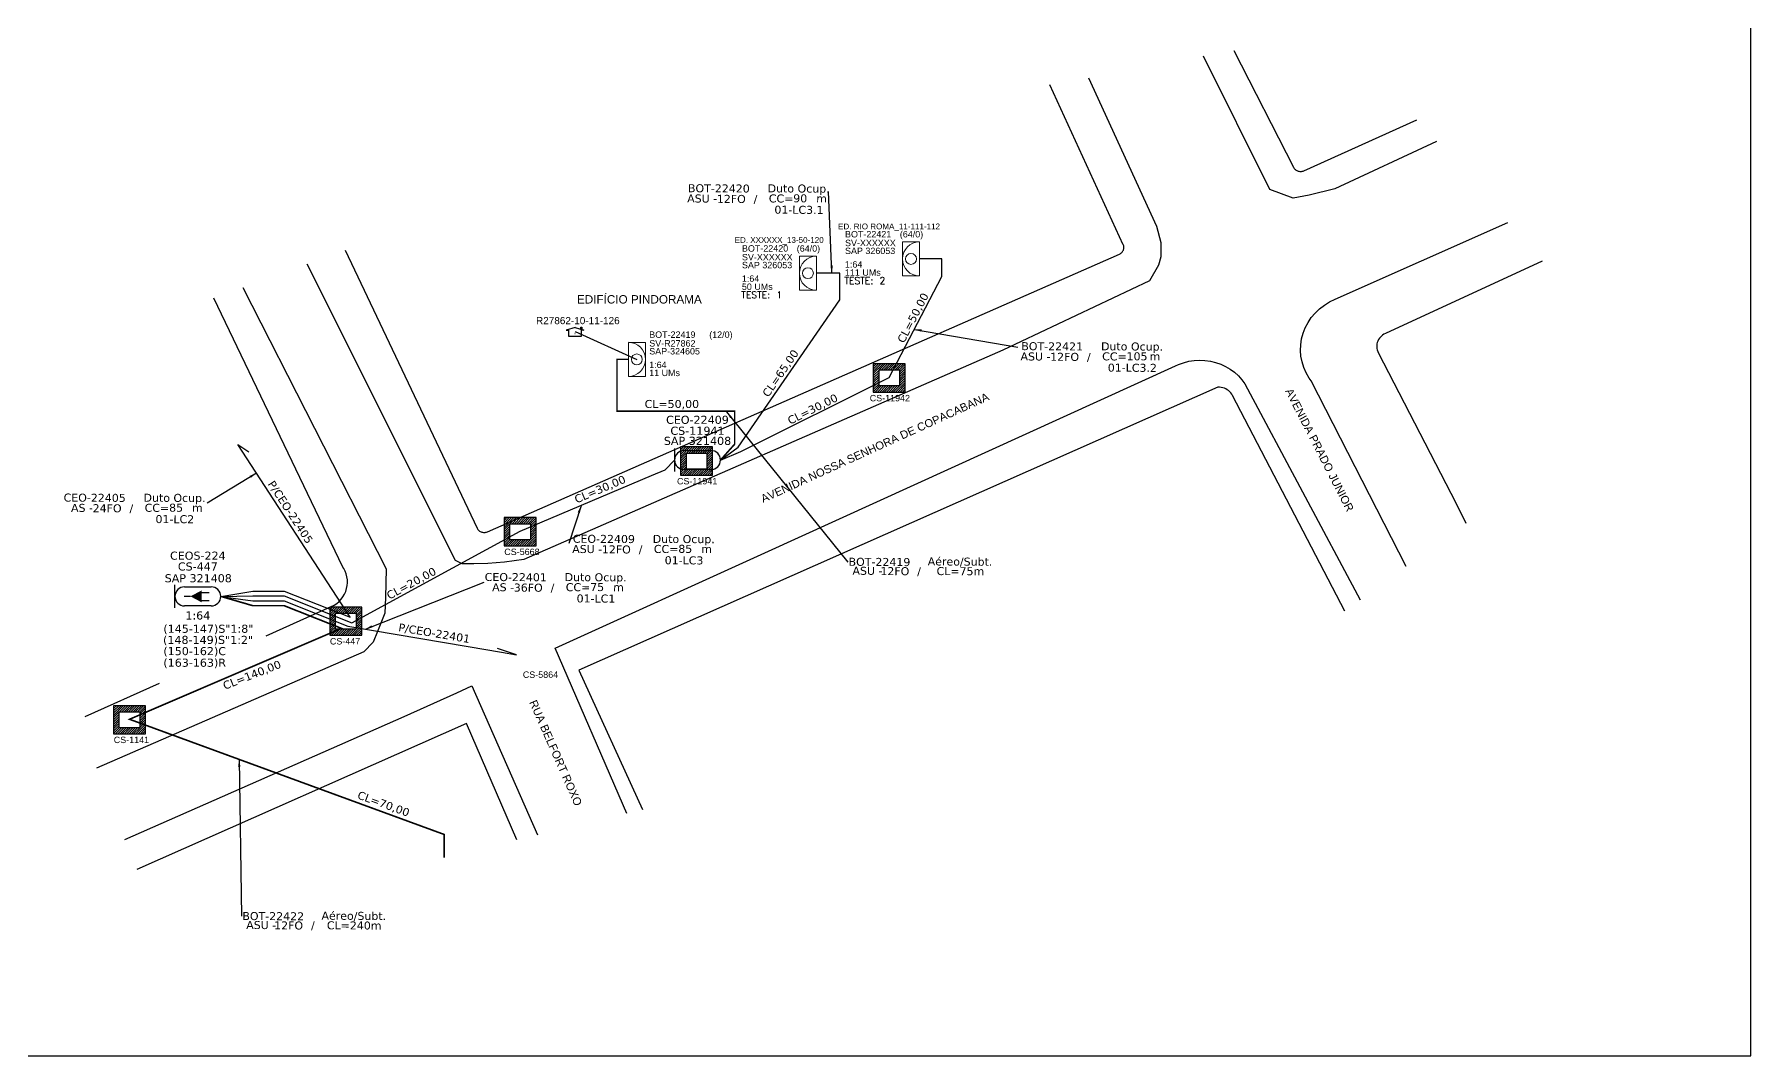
# Model space of a CAD drawing. Header units: millimetres. Extents: x 5390 to 6228, y -535 to 59.
# Drawn here: x 5746.9 to 6228.1, y -535.1 to -248.7 of the extents above; entities that cross this region are included whole.
import ezdxf
from ezdxf.enums import TextEntityAlignment as Align

# ---------------------------------------------------------------- set-up
doc = ezdxf.new("R2010")
doc.units = ezdxf.units.MM
doc.linetypes.add('DIVIDE2', pattern=[0.625, 0.25, -0.125, 0, -0.125, 0, -0.125])
for name, color, linetype in [('10.0-Cartográfico', 252, 'Continuous'), ('10.1-Caixas Subterrâneas', 5, 'Continuous'), ('20.4-CEOS', 1, 'Continuous'), ('20.5-CEO', 1, 'Continuous'), ('CAP a instalar', 1, 'Continuous'), ('celulas gpon', 7, 'Continuous'), ('label_cabos', 7, 'Continuous'), ('Legenda', 1, 'Continuous'), ('NET-RETIRAR', 54, 'DIVIDE2'), ('Segmento de Logradouro Texto', 238, 'Continuous'), ('surveys', 7, 'Continuous'), ('surveys legendas', 7, 'Continuous')]:
    doc.layers.add(name, color=color, linetype=linetype)
doc.layers.add("20.0-LEGENDA DOS CDO'S", color=1, linetype='Continuous', lineweight=0)
doc.layers.add('20.1-CDO_INTERIOR', color=1, linetype='Continuous', lineweight=0)
doc.layers.add('EXTRA', color=50, linetype='Continuous', plot=False)
doc.styles.add('ARIAL', font='arial.ttf')
doc.styles.add('DIGICADE', font='arial.ttf')
doc.styles.add('ROMANS', font='romans.shx')
doc.styles.add('siredit', font='verdana.ttf')
doc.linetypes.add('FENCELINE1', pattern='A,0.25,-0.1,[133,ltypeshp.shx,S=0.1,R=0,X=-0.1,Y=0],-0.1,1', length=1.45)
doc.dimstyles.new('CC', dxfattribs={"dimtxt": 1, "dimasz": 2, "dimexe": 0.18, "dimexo": 0.0625, "dimgap": 0.09, "dimtad": 0, "dimdec": 0, "dimrnd": 1, "dimzin": 0, "dimdsep": 46, "dimtxsty": 'siredit', "dimblk": 'NONE', "dimcen": 0, "dimse1": 1, "dimse2": 1, "dimsd1": 1, "dimsd2": 1, "dimclrt": 7, "dimadec": 0, "dimazin": 0, "dimtfac": 1, "dimtdec": 0, "dimtofl": 0, "dimtmove": 0, "dimatfit": 3, "dimfxl": 0, "dimtolj": 1, "dimtzin": 0, "dimarcsym": 0})

# ---------------------------------------------------------------- blocks, each defined once
blk = doc.blocks.new('*X21')
at = {"color": 0, "linetype": 'Continuous'}
for p, q in [((-1.25, 0.34099), (-0.49099, 1.1)), ((-1.25, 0.517767), (-0.667767, 1.1)), ((-1.25, 0.694544), (-0.844544, 1.1)), ((-1.25, 0.87132), (-1.02132, 1.1)), ((-1.25, 1.048097), (-1.198097, 1.1)), ((-1.25, 0.164214), (-0.8035, 0.610714)), ((-1.25, -0.012563), (-0.8035, 0.433937)), ((-1.25, -0.18934), (-0.8035, 0.25716)), ((-1.25, -0.366117), (-0.8035, 0.080383)), ((-0.789214, 0.625), (-0.314214, 1.1)), ((-0.612437, 0.625), (-0.137437, 1.1)), ((-0.43566, 0.625), (0.03934, 1.1)), ((-0.258883, 0.625), (0.216117, 1.1)), ((-0.082107, 0.625), (0.392893, 1.1)), ((0.09467, 0.625), (0.56967, 1.1)), ((0.271447, 0.625), (0.746447, 1.1)), ((0.448223, 0.625), (0.923223, 1.1)), ((0.625, 0.625), (1.1, 1.1)), ((0.801777, 0.625), (1.25, 1.073223)), ((0.8035, 0.449947), (1.25, 0.896447)), ((0.8035, 0.27317), (1.25, 0.71967)), ((0.8035, 0.096393), (1.25, 0.542893)), ((0.8035, -0.080383), (1.25, 0.366117)), ((0.8035, -0.25716), (1.25, 0.18934)), ((0.8035, -0.433937), (1.25, 0.012563)), ((-1.25, -0.542893), (-0.8035, -0.096393)), ((-1.25, -0.71967), (-0.8035, -0.27317)), ((-1.25, -0.896447), (-0.8035, -0.449947)), ((-1.25, -1.073223), (-0.801777, -0.625)), ((-1.1, -1.1), (-0.625, -0.625)), ((-0.923223, -1.1), (-0.448223, -0.625)), ((-0.746447, -1.1), (-0.271447, -0.625)), ((-0.56967, -1.1), (-0.09467, -0.625)), ((-0.392893, -1.1), (0.082107, -0.625)), ((-0.216117, -1.1), (0.258883, -0.625)), ((-0.03934, -1.1), (0.43566, -0.625)), ((0.137437, -1.1), (0.612437, -0.625)), ((0.314214, -1.1), (0.789214, -0.625)), ((0.49099, -1.1), (1.25, -0.34099)), ((0.667767, -1.1), (1.25, -0.517767)), ((0.8035, -0.610714), (1.25, -0.164214)), ((0.844544, -1.1), (1.25, -0.694544)), ((1.02132, -1.1), (1.25, -0.87132)), ((1.198097, -1.1), (1.25, -1.048097))]:
    blk.add_line(p, q, dxfattribs=at)
blk = doc.blocks.new('MANHOLE_MQ')
at = {"color": 0, "linetype": 'Continuous'}
for p, q in [((0.00000623, 0.00000569), (-0.00000627, 0.00000569)), ((-0.00000627, 0.00000569), (-0.00000627, -0.00000531)), ((-0.00000404, 0.00000331), (0.00000399, 0.00000331)), ((-0.00000404, -0.00000294), (-0.00000404, 0.00000331)), ((0.00000399, 0.00000331), (0.00000399, -0.00000294)), ((0.00000623, -0.00000531), (0.00000623, 0.00000569)), ((-0.00000627, -0.00000531), (0.00000623, -0.00000531)), ((0.00000399, -0.00000294), (-0.00000404, -0.00000294)), ((0.00000399, -0.00000294), (0.00000399, -0.00000294))]:
    blk.add_line(p, q, dxfattribs=at)
at = {"color": 0, "linetype": 'Continuous', "xscale": 5e-06, "yscale": 5e-06, "zscale": 1e-05}
blk.add_blockref('*X21', (-0.00000002, 0.00000019), dxfattribs=at)
blk = doc.blocks.new('Teste  FTTH')
at = {"color": 0, "lineweight": 0, "style": 'ROMANS'}
for tag, p in [('TESTE', (-2.3, -0.29)), ('QTDE', (0.21, -0.29))]:
    blk.add_attdef(tag, p, '', height=0.48, dxfattribs=at)
for tag, p, flags in [('FID', (-2.23, -1.25), 1), ('FATOR', (-2.23, -2.03), 3), ('ID_ATIVIDADE', (-2.23, -2.72), 3)]:
    blk.add_attdef(tag, p, '', height=0.48, dxfattribs=dict(at, flags=flags))
blk = doc.blocks.new('Inst CB DT OCUP CFOA-SM-AS-80-TS-36')
at = {"layer": 'label_cabos', "color": 0, "style": 'siredit'}
for tag, flags, p in [('ID_ATIVIDADE', 3, (1.31, 2.67)), ('FATOR', 1, (11.56, 2.55))]:
    blk.add_attdef(tag, text='', height=1, rotation=359.69, dxfattribs=dict(at, flags=flags)).set_placement(p, align=Align.MIDDLE_CENTER)
for tag, p in [('TIPO_CABO', (1.76, 0)), ('DESTINO_CABO', (3.13, 1.26)), ('CABO', (4.69, -0.05)), ('/', (7.71, -0.05)), ('LANCE', (10.91, 0)), ('TIPO_CABO', (13.11, 1.24)), ('UND', (15.96, 0)), ('FID', (13.15, -1.41))]:
    blk.add_attdef(tag, text='', height=1, rotation=359.69, dxfattribs=at).set_placement(p, align=Align.MIDDLE_CENTER)
blk.add_attdef('QTDE', (12.43, -0.47), '', height=1, rotation=359.69, dxfattribs=at)
blk = doc.blocks.new('_None')
blk = doc.blocks.new('Inst CB DT OCUP CFOA-SM-AS-80-TS-24')
at = {"layer": 'label_cabos', "color": 0, "style": 'siredit'}
for tag, flags, p in [('ID_ATIVIDADE', 3, (1.31, 2.67)), ('FATOR', 1, (11.56, 2.55))]:
    blk.add_attdef(tag, text='', height=1, rotation=359.69, dxfattribs=dict(at, flags=flags)).set_placement(p, align=Align.MIDDLE_CENTER)
for tag, p in [('TIPO_CABO', (1.76, 0)), ('DESTINO_CABO', (3.13, 1.26)), ('CABO', (4.69, -0.05)), ('/', (7.71, -0.05)), ('LANCE', (10.91, 0)), ('TIPO_CABO', (13.11, 1.24)), ('UND', (15.96, 0)), ('FID', (13.15, -1.41))]:
    blk.add_attdef(tag, text='', height=1, rotation=359.69, dxfattribs=at).set_placement(p, align=Align.MIDDLE_CENTER)
blk.add_attdef('QTDE', (12.43, -0.47), '', height=1, rotation=359.69, dxfattribs=at)
blk = doc.blocks.new('Inst CB DT OCUP CFOA-SM-ASU-120-S-12')
at = {"layer": 'label_cabos', "color": 0, "style": 'siredit'}
for tag, flags, p in [('ID_ATIVIDADE', 3, (1.31, 2.67)), ('FATOR', 1, (11.56, 2.55))]:
    blk.add_attdef(tag, text='', height=1, rotation=359.69, dxfattribs=dict(at, flags=flags)).set_placement(p, align=Align.MIDDLE_CENTER)
for tag, p in [('TIPO_CABO', (1.26, 0)), ('DESTINO_CABO', (3.13, 1.26)), ('CABO', (4.69, -0.05)), ('/', (7.71, -0.05)), ('LANCE', (10.91, 0)), ('TIPO_CABO', (13.11, 1.24)), ('UND', (15.96, 0)), ('FID', (13.15, -1.41))]:
    blk.add_attdef(tag, text='', height=1, rotation=359.69, dxfattribs=at).set_placement(p, align=Align.MIDDLE_CENTER)
blk.add_attdef('QTDE', (12.43, -0.47), '', height=1, rotation=359.69, dxfattribs=at)
blk = doc.blocks.new('LEGENDA DOS CABOS')
at = {"layer": 'EXTRA', "style": 'siredit'}
for tag, p in [('ID', (4.6, 0.97)), ('XX', (9.03, 0.97))]:
    blk.add_attdef(tag, text='', height=0.48, rotation=359.69, dxfattribs=at).set_placement(p, align=Align.MIDDLE_CENTER)
at = {"layer": 'Legenda', "color": 7, "style": 'siredit'}
for tag, p in [('TIPO_CABO', (1.31, 0)), ('CABO', (4.69, -0.05)), ('/', (6.81, -0.05)), ('METROS', (10.03, -0.05))]:
    blk.add_attdef(tag, text='', height=0.8, rotation=359.69, dxfattribs=at).set_placement(p, align=Align.MIDDLE_CENTER)
blk = doc.blocks.new('SURVEY_SURVEY')
for p, q in [((0, 0.0000127), (-0.0000126, 0.000009)), ((-0.0000126, 0.000009), (-0.0000086, 0.000009)), ((-0.0000086, 0), (-0.0000086, 0.000009)), ((0, 0.0000127), (0.0000126, 0.000009)), ((0.0000084, 0.0000132), (0.0000098, 0.0000132)), ((0.0000084, 0.0000103), (0.0000084, 0.0000132)), ((0.0000126, 0.000009), (0.0000086, 0.000009)), ((0.0000086, 0.000009), (0.0000086, 0)), ((0.0000098, 0.0000132), (0.0000098, 0.0000099)), ((0.0000086, 0), (-0.0000086, 0))]:
    blk.add_line(p, q)
at = {"ltscale": 6}
blk.add_circle((0, 0.0000045), 0.0000000477, dxfattribs=at)

msp = doc.modelspace()

# ---------------------------------------------------------------- linework, layer by layer
msp.add_lwpolyline([(5389.53, -535.08), (6228.1, -535.08), (6228.1, 58.92), (5389.53, 58.92), (5389.53, -535.08)])
at = {"layer": '10.0-Cartográfico'}
for points in [[(6139.97, -278.77), (6111.54, -292.01), (6104.35, -293.76), (6099.86, -294.65), (6093.29, -292.22), (6074.7, -254.8)], [(6083.22, -253.2), (6099.88, -285.97), (6099.99, -286.15), (6100.12, -286.33), (6100.26, -286.49), (6100.43, -286.63), (6100.61, -286.77), (6100.81, -286.87), (6101.01, -286.97), (6101.23, -287.05), (6101.45, -287.08), (6101.67, -287.12), (6101.91, -287.12), (6102.13, -287.12), (6102.37, -287.07), (6102.58, -287.01), (6102.82, -286.93), (6134.53, -272.62)], [(6042.48, -260.85), (6061.54, -302.44), (6062.68, -307.09), (6062.74, -311.1), (6062.05, -313.44), (6059.58, -317.8), (6018.37, -337.29), (5884.11, -395.98), (5878.71, -396.71), (5874.02, -397.1), (5870.06, -397.14), (5866.81, -397.18), (5865, -396.2), (5823.35, -313.09)], [(5833.98, -309.21), (5871.01, -387.15), (5871.1, -387.36), (5871.23, -387.54), (5871.37, -387.7), (5871.54, -387.84), (5871.72, -387.98), (5871.9, -388.1), (5872.12, -388.2), (5872.31, -388.27), (5872.53, -388.33), (5872.78, -388.35), (5872.99, -388.37), (5873.23, -388.37), (5873.45, -388.32), (5873.67, -388.28), (5873.95, -388.17), (6051.13, -310.3), (6051.32, -310.19), (6051.52, -310.07), (6051.69, -309.94), (6051.84, -309.78), (6051.99, -309.62), (6052.1, -309.43), (6052.21, -309.25), (6052.27, -309.05), (6052.33, -308.84), (6052.37, -308.64), (6052.37, -308.42), (6052.35, -308.21), (6052.32, -307.99), (6052.25, -307.79), (6052.19, -307.67), (6031.58, -262.89)], [(6131.5, -397.92), (6104.84, -345.82), (6104.3, -345.06), (6103.48, -343.61), (6102.82, -342.12), (6102.32, -340.54), (6102.01, -338.95), (6101.9, -337.33), (6101.95, -335.71), (6102.19, -334.08), (6102.63, -332.5), (6103.22, -330.97), (6103.99, -329.52), (6104.91, -328.13), (6105.99, -326.85), (6107.22, -325.68), (6108.56, -324.63), (6110.01, -323.72), (6111.56, -322.95), (6160.04, -301.43)], [(6169.68, -312.32), (6125.69, -332.56), (6125.28, -332.76), (6124.91, -333.01), (6124.56, -333.28), (6124.26, -333.59), (6123.98, -333.93), (6123.74, -334.3), (6123.55, -334.69), (6123.4, -335.09), (6123.32, -335.5), (6123.26, -335.93), (6123.25, -336.35), (6123.3, -336.78), (6123.39, -337.18), (6123.52, -337.59), (6123.68, -337.93)], [(5805.35, -319.65), (5845.52, -398.54), (5845.37, -406.61), (5845.16, -411.01), (5843.12, -416.17), (5841.84, -419.12), (5839.23, -421.84), (5764.27, -454.44)], [(5811.83, -417.32), (5830.95, -408.79), (5831.67, -408.27), (5832.31, -407.72), (5832.9, -407.09), (5833.39, -406.39), (5833.82, -405.66), (5834.18, -404.9), (5834.43, -404.11), (5834.6, -403.28), (5834.65, -402.45), (5834.64, -401.61), (5834.52, -400.81), (5834.31, -400), (5833.99, -399.21), (5833.61, -398.47), (5833.37, -398.06), (5797.15, -322.64)], [(5912.97, -467.14), (5892.86, -420.81), (5951.69, -394.09), (6066.8, -341.68), (6067.65, -341.29), (6069.06, -340.77), (6070.55, -340.38), (6072.05, -340.16), (6073.56, -340.07), (6075.09, -340.13), (6076.61, -340.35), (6078.08, -340.7), (6079.51, -341.19), (6080.87, -341.82), (6082.15, -342.58), (6083.34, -343.46), (6084.45, -344.46), (6085.41, -345.54), (6086.25, -346.73), (6118.62, -407.3)], [(6123.68, -337.93), (6145.54, -380.25), (6148.24, -385.72)], [(6114.27, -410.48), (6082.82, -349.93), (6082.59, -349.57), (6082.33, -349.22), (6082.04, -348.9), (6081.71, -348.6), (6081.33, -348.34), (6080.96, -348.13), (6080.54, -347.95), (6080.1, -347.81), (6079.66, -347.71), (6079.2, -347.66), (6078.74, -347.64), (5899.53, -426.94), (5917.37, -466.08)], [(5761.15, -439.93), (5781.99, -430.63)], [(5772.2, -474.42), (5850.6, -440.01), (5865.36, -433.3), (5869.57, -431.35), (5887.92, -473.2)], [(5882.15, -474.6), (5868.01, -441.97), (5775.57, -482.92)]]:
    msp.add_lwpolyline(points, dxfattribs=at)
at = {"layer": '20.1-CDO_INTERIOR', "color": 0, "lineweight": 18}
for points in [[(5990.28, -316.44), (5990.27, -306.91), (5995.04, -306.91), (5995.04, -316.44)], [(5961.38, -320.43), (5961.37, -310.89), (5966.14, -310.89), (5966.14, -320.42)]]:
    msp.add_lwpolyline(points, close=True, dxfattribs=at)
at = {"layer": '20.1-CDO_INTERIOR', "color": 1, "lineweight": 18}
msp.add_lwpolyline([(5918.19, -344.59), (5918.19, -335.06), (5913.42, -335.06), (5913.42, -344.59)], close=True, dxfattribs=at)
at = {"layer": '20.1-CDO_INTERIOR', "color": 0, "lineweight": 18}
for centre in [(5992.66, -311.67), (5963.76, -315.66)]:
    msp.add_circle(centre, 1.53, dxfattribs=at)
at = {"layer": '20.1-CDO_INTERIOR', "color": 1, "lineweight": 18}
msp.add_circle((5915.8, -339.83), 1.53, dxfattribs=at)
at = {"layer": '20.1-CDO_INTERIOR', "color": 0, "lineweight": 18}
for centre in [(5995.04, -311.67), (5966.14, -315.66)]:
    msp.add_arc(centre, 4.77, 90.0276, 270.0276, dxfattribs=at)
at = {"layer": '20.1-CDO_INTERIOR', "color": 1, "lineweight": 18}
msp.add_arc((5913.42, -339.82), 4.77, 269.9724, 89.9724, dxfattribs=at)
at = {"layer": '20.4-CEOS', "color": 5}
for p, q in [((5788.96, -403.61), (5796.47, -403.61)), ((5796.47, -408.96), (5788.96, -408.96))]:
    msp.add_line(p, q, dxfattribs=at)
for points in [[(5786.29, -409.51), (5786.29, -403.06)], [(5790.64, -406.29), (5788.84, -406.29)], [(5793.6, -405.23), (5795.88, -405.23)], [(5793.6, -407.45), (5795.88, -407.45)]]:
    msp.add_lwpolyline(points, dxfattribs=at)
msp.add_lwpolyline([(5790.64, -406.29, 0, 3.3, 0), (5793.74, -406.29, 3.3, 3.3, 0)], format="xyseb", dxfattribs=at)
for centre, start, end in [((5788.96, -406.29), 90, 270), ((5796.47, -406.29), 270, 90)]:
    msp.add_arc(centre, 2.67, start, end, dxfattribs=at)
at = {"layer": '20.5-CEO', "color": 5}
for p, q in [((5929.05, -365.38), (5936.58, -365.38)), ((5936.58, -370.75), (5929.05, -370.75))]:
    msp.add_line(p, q, dxfattribs=at)
msp.add_lwpolyline([(5926.36, -364.82), (5926.36, -371.3)], dxfattribs=at)
for centre, start, end in [((5929.05, -368.06), 90, 270), ((5936.58, -368.06), 270, 90)]:
    msp.add_arc(centre, 2.68, start, end, dxfattribs=at)
at = {"layer": 'CAP a instalar', "color": 0, "ltscale": 5}
for p, q in [((6001.33, -311.67), (5995.04, -311.67)), ((6001.33, -316.55), (6001.33, -311.67)), ((5972.74, -315.66), (5966.14, -315.66)), ((5972.74, -323.09), (5972.74, -315.66)), ((5986.57, -344.91), (6001.33, -316.55)), ((5944.25, -364.41), (5972.74, -323.09)), ((5944.98, -365.71), (5986.57, -344.91)), ((5835.38, -412.13), (5803.88, -363.69)), ((5939.26, -368.06), (5944.25, -364.41)), ((5939.26, -368.06), (5944.98, -365.71)), ((5799.14, -406.29), (5808.09, -404.8)), ((5799.14, -406.29), (5808.09, -407.52)), ((5808.09, -404.8), (5816.89, -404.8)), ((5808.09, -407.52), (5816.89, -407.52)), ((5816.89, -404.8), (5835.38, -412.13)), ((5816.89, -407.52), (5834.81, -414.62)), ((5834.81, -414.62), (5868.46, -420.38)), ((5868.46, -420.38), (5877.84, -421.98)), ((5877.84, -421.98), (5882.07, -422.7))]:
    msp.add_line(p, q, dxfattribs=at)
at = {"layer": 'CAP a instalar', "color": 5, "ltscale": 5}
for p, q in [((5923.78, -370.77), (5926.36, -368.06)), ((5883.04, -388.02), (5919.9, -372.36)), ((5919.9, -372.36), (5923.78, -370.77)), ((5835.9, -413.69), (5883.04, -388.02)), ((5799.14, -406.29), (5808.09, -406.16)), ((5808.09, -406.16), (5816.89, -406.16)), ((5816.89, -406.16), (5835.9, -413.69))]:
    msp.add_line(p, q, dxfattribs=at)
at = {"layer": 'CAP a instalar', "color": 1, "linetype": 'FENCELINE1', "ltscale": 5, "const_width": 0.449}
msp.add_lwpolyline([(5939.26, -368.06), (5943.23, -363.6), (5943.23, -354.37), (5910.24, -354.37), (5910.24, -339.82), (5913.42, -339.82)], dxfattribs=at)
at = {"layer": 'CAP a instalar', "color": 0, "ltscale": 5}
for points in [[(5803.88, -363.69), (5807.01, -365.79)], [(5882.07, -422.7), (5876.76, -420.86)]]:
    msp.add_lwpolyline(points, dxfattribs=at)
at = {"layer": 'CAP a instalar', "color": 8, "linetype": 'FENCELINE1', "ltscale": 5, "const_width": 0.449}
msp.add_lwpolyline([(5799.14, -406.29), (5808.09, -408.89), (5816.89, -408.89), (5832.96, -415.26), (5773.56, -440.75), (5861.74, -473.04), (5861.74, -479.53)], dxfattribs=at)
at = {"layer": 'NET-RETIRAR', "color": 4, "linetype": 'Continuous'}
msp.add_lwpolyline([(5898.54, -332), (5915.8, -339.83)], dxfattribs=at)

# ---------------------------------------------------------------- block references
at = {"layer": '10.1-Caixas Subterrâneas', "color": 30, "xscale": 717524.4792431672, "yscale": 717524.4792431672, "zscale": 717524.4792431672}
for p, rotation in [((5986.57, -344.91), 180.0000000000627), ((5932.54, -368.21), 180.0000000000628), ((5883.04, -388.02), 180.000000000063), ((5834.16, -413.1), 180.0000000000631), ((5773.56, -440.75), 180.000000000063)]:
    msp.add_blockref('MANHOLE_MQ', p, dxfattribs=dict(at, rotation=rotation))
at = {"layer": "20.0-LEGENDA DOS CDO'S", "color": 0, "lineweight": 0, "xscale": 3.927690693343947, "yscale": 3.927690693343947, "zscale": 3.927690693343947, "rotation": 0.004078562105398201}
for p, values in [((5983.02, -317.57), {'TESTE': 'TESTE:', 'QTDE': '2'}), ((5954.12, -321.55), {'TESTE': 'TESTE:', 'QTDE': '1'})]:
    msp.add_blockref('Teste  FTTH', p, dxfattribs=at).add_auto_attribs(values)
at = {"layer": 'label_cabos', "color": 0, "lineweight": 0}
ref = msp.add_blockref('Inst CB DT OCUP CFOA-SM-ASU-120-S-12', (5931.76, -294.71), dxfattribs=dict(at, xscale=2.243753609450995, yscale=2.243753609450995, zscale=2.243753609450995))
ref.add_attrib('DESTINO_CABO', 'BOT-22420', dxfattribs={"color": 0, "height": 2.244, "rotation": 359.69, "style": 'siredit'}).set_placement((5938.79, -291.88), align=Align.MIDDLE_CENTER)
ref.add_attrib('CABO', '12FO', dxfattribs={"color": 0, "height": 2.244, "rotation": 359.69, "style": 'siredit'}).set_placement((5942.28, -294.83), align=Align.MIDDLE_CENTER)
ref.add_attrib('TIPO_CABO', 'Duto Ocup.', dxfattribs={"color": 0, "height": 2.244, "rotation": 359.69, "style": 'siredit'}).set_placement((5961.17, -291.92), align=Align.MIDDLE_CENTER)
ref.add_attrib('/', '/', dxfattribs={"color": 0, "height": 2.24, "rotation": 359.69, "style": 'siredit'}).set_placement((5949.07, -294.83), align=Align.MIDDLE_CENTER)
ref.add_attrib('TIPO_CABO', 'ASU - ', dxfattribs={"color": 0, "height": 2.244, "rotation": 359.69, "style": 'siredit'}).set_placement((5934.6, -294.73), align=Align.MIDDLE_CENTER)
ref.add_attrib('FID', '01-LC3.1', dxfattribs={"color": 0, "height": 2.244, "rotation": 359.69, "style": 'siredit'}).set_placement((5961.26, -297.89), align=Align.MIDDLE_CENTER)
ref.add_attrib('LANCE', 'CC=', dxfattribs={"color": 0, "height": 2.244, "rotation": 359.69, "style": 'siredit'}).set_placement((5956.24, -294.71), align=Align.MIDDLE_CENTER)
ref.add_attrib('QTDE', '90', (5959.65, -295.78), dxfattribs={"color": 0, "height": 2.244, "rotation": 359.69, "style": 'siredit'})
ref.add_attrib('UND', 'm', dxfattribs={"color": 0, "height": 2.24, "rotation": 359.69, "style": 'siredit'}).set_placement((5967.58, -294.71), align=Align.MIDDLE_CENTER)
ref = msp.add_blockref('Inst CB DT OCUP CFOA-SM-ASU-120-S-12', (6025.23, -339.01), dxfattribs=dict(at, xscale=2.243753609450995, yscale=2.243753609450995, zscale=2.243753609450995))
ref.add_attrib('DESTINO_CABO', 'BOT-22421', dxfattribs={"color": 0, "height": 2.244, "rotation": 359.69, "style": 'siredit'}).set_placement((6032.25, -336.17), align=Align.MIDDLE_CENTER)
ref.add_attrib('CABO', '12FO', dxfattribs={"color": 0, "height": 2.244, "rotation": 359.69, "style": 'siredit'}).set_placement((6035.74, -339.12), align=Align.MIDDLE_CENTER)
ref.add_attrib('TIPO_CABO', 'Duto Ocup.', dxfattribs={"color": 0, "height": 2.244, "rotation": 359.69, "style": 'siredit'}).set_placement((6054.64, -336.21), align=Align.MIDDLE_CENTER)
ref.add_attrib('/', '/', dxfattribs={"color": 0, "height": 2.24, "rotation": 359.69, "style": 'siredit'}).set_placement((6042.53, -339.12), align=Align.MIDDLE_CENTER)
ref.add_attrib('TIPO_CABO', 'ASU - ', dxfattribs={"color": 0, "height": 2.244, "rotation": 359.69, "style": 'siredit'}).set_placement((6028.06, -339.02), align=Align.MIDDLE_CENTER)
ref.add_attrib('FID', '01-LC3.2', dxfattribs={"color": 0, "height": 2.244, "rotation": 359.69, "style": 'siredit'}).set_placement((6054.73, -342.18), align=Align.MIDDLE_CENTER)
ref.add_attrib('LANCE', 'CC=', dxfattribs={"color": 0, "height": 2.244, "rotation": 359.69, "style": 'siredit'}).set_placement((6049.7, -339), align=Align.MIDDLE_CENTER)
ref.add_attrib('QTDE', '105', (6053.11, -340.07), dxfattribs={"color": 0, "height": 2.244, "rotation": 359.69, "style": 'siredit'})
ref.add_attrib('UND', 'm', dxfattribs={"color": 0, "height": 2.24, "rotation": 359.69, "style": 'siredit'}).set_placement((6061.05, -339), align=Align.MIDDLE_CENTER)
ref = msp.add_blockref('Inst CB DT OCUP CFOA-SM-AS-80-TS-24', (5756.76, -381.47), dxfattribs=dict(at, xscale=2.243753609450995, yscale=2.243753609450995, zscale=2.243753609450995))
ref.add_attrib('DESTINO_CABO', 'CEO-22405', dxfattribs={"color": 0, "height": 2.244, "rotation": 359.69, "style": 'siredit'}).set_placement((5763.79, -378.63), align=Align.MIDDLE_CENTER)
ref.add_attrib('CABO', '24FO', dxfattribs={"color": 0, "height": 2.244, "rotation": 359.69, "style": 'siredit'}).set_placement((5767.28, -381.58), align=Align.MIDDLE_CENTER)
ref.add_attrib('TIPO_CABO', 'Duto Ocup.', dxfattribs={"color": 0, "height": 2.244, "rotation": 359.69, "style": 'siredit'}).set_placement((5786.18, -378.67), align=Align.MIDDLE_CENTER)
ref.add_attrib('/', '/', dxfattribs={"color": 0, "height": 2.24, "rotation": 359.69, "style": 'siredit'}).set_placement((5774.07, -381.58), align=Align.MIDDLE_CENTER)
ref.add_attrib('TIPO_CABO', 'AS - ', dxfattribs={"color": 0, "height": 2.244, "rotation": 359.69, "style": 'siredit'}).set_placement((5760.72, -381.48), align=Align.MIDDLE_CENTER)
ref.add_attrib('FID', '01-LC2', dxfattribs={"color": 0, "height": 2.244, "rotation": 359.69, "style": 'siredit'}).set_placement((5786.26, -384.64), align=Align.MIDDLE_CENTER)
ref.add_attrib('LANCE', 'CC=', dxfattribs={"color": 0, "height": 2.244, "rotation": 359.69, "style": 'siredit'}).set_placement((5781.24, -381.46), align=Align.MIDDLE_CENTER)
ref.add_attrib('QTDE', '85', (5784.65, -382.53), dxfattribs={"color": 0, "height": 2.244, "rotation": 359.69, "style": 'siredit'})
ref.add_attrib('UND', 'm', dxfattribs={"color": 0, "height": 2.24, "rotation": 359.69, "style": 'siredit'}).set_placement((5792.58, -381.46), align=Align.MIDDLE_CENTER)
ref = msp.add_blockref('Inst CB DT OCUP CFOA-SM-ASU-120-S-12', (5899.53, -393.01), dxfattribs=dict(at, xscale=2.243753609450995, yscale=2.243753609450995, zscale=2.243753609450995))
ref.add_attrib('DESTINO_CABO', 'CEO-22409', dxfattribs={"color": 0, "height": 2.244, "rotation": 359.69, "style": 'siredit'}).set_placement((5906.56, -390.17), align=Align.MIDDLE_CENTER)
ref.add_attrib('CABO', '12FO', dxfattribs={"color": 0, "height": 2.244, "rotation": 359.69, "style": 'siredit'}).set_placement((5910.05, -393.12), align=Align.MIDDLE_CENTER)
ref.add_attrib('TIPO_CABO', 'Duto Ocup.', dxfattribs={"color": 0, "height": 2.244, "rotation": 359.69, "style": 'siredit'}).set_placement((5928.95, -390.21), align=Align.MIDDLE_CENTER)
ref.add_attrib('/', '/', dxfattribs={"color": 0, "height": 2.24, "rotation": 359.69, "style": 'siredit'}).set_placement((5916.84, -393.12), align=Align.MIDDLE_CENTER)
ref.add_attrib('TIPO_CABO', 'ASU - ', dxfattribs={"color": 0, "height": 2.244, "rotation": 359.69, "style": 'siredit'}).set_placement((5902.37, -393.02), align=Align.MIDDLE_CENTER)
ref.add_attrib('FID', '01-LC3', dxfattribs={"color": 0, "height": 2.244, "rotation": 359.69, "style": 'siredit'}).set_placement((5929.03, -396.18), align=Align.MIDDLE_CENTER)
ref.add_attrib('LANCE', 'CC=', dxfattribs={"color": 0, "height": 2.244, "rotation": 359.69, "style": 'siredit'}).set_placement((5924.01, -393), align=Align.MIDDLE_CENTER)
ref.add_attrib('QTDE', '85', (5927.42, -394.07), dxfattribs={"color": 0, "height": 2.244, "rotation": 359.69, "style": 'siredit'})
ref.add_attrib('UND', 'm', dxfattribs={"color": 0, "height": 2.24, "rotation": 359.69, "style": 'siredit'}).set_placement((5935.35, -393), align=Align.MIDDLE_CENTER)
ref = msp.add_blockref('LEGENDA DOS CABOS', (5974.31, -400.29), dxfattribs=dict(at, xscale=2.243753609450995, yscale=2.243753609450995, zscale=2.243753609450995))
ref.add_attrib('ID', 'BOT-22419', dxfattribs={"color": 0, "height": 2.244, "rotation": 359.69, "style": 'siredit'}).set_placement((5983.82, -396.63), align=Align.MIDDLE_CENTER)
ref.add_attrib('CABO', '12FO', dxfattribs={"color": 0, "height": 2.244, "rotation": 359.69, "style": 'siredit'}).set_placement((5988.14, -399.22), align=Align.MIDDLE_CENTER)
ref.add_attrib('METROS', 'CL=75m', dxfattribs={"color": 0, "height": 2.244, "rotation": 359.69, "style": 'siredit'}).set_placement((6006.53, -399.22), align=Align.MIDDLE_CENTER)
ref.add_attrib('XX', 'Aéreo/Subt.', dxfattribs={"color": 0, "height": 2.2438, "rotation": 359.69, "style": 'siredit'}).set_placement((6006.41, -396.53), align=Align.MIDDLE_CENTER)
ref.add_attrib('/', '/', dxfattribs={"color": 0, "height": 2.24, "rotation": 359.69, "style": 'siredit'}).set_placement((5994.93, -399.22), align=Align.MIDDLE_CENTER)
ref.add_attrib('TIPO_CABO', 'ASU -', dxfattribs={"color": 0, "height": 2.244, "rotation": 359.69, "style": 'siredit'}).set_placement((5980.46, -399.12), align=Align.MIDDLE_CENTER)
ref = msp.add_blockref('Inst CB DT OCUP CFOA-SM-AS-80-TS-36', (5874.84, -403.72), dxfattribs=dict(at, xscale=2.243753609450995, yscale=2.243753609450995, zscale=2.243753609450995))
ref.add_attrib('DESTINO_CABO', 'CEO-22401', dxfattribs={"color": 0, "height": 2.244, "rotation": 359.69, "style": 'siredit'}).set_placement((5881.86, -400.89), align=Align.MIDDLE_CENTER)
ref.add_attrib('CABO', '36FO', dxfattribs={"color": 0, "height": 2.244, "rotation": 359.69, "style": 'siredit'}).set_placement((5885.35, -403.84), align=Align.MIDDLE_CENTER)
ref.add_attrib('TIPO_CABO', 'Duto Ocup.', dxfattribs={"color": 0, "height": 2.244, "rotation": 359.69, "style": 'siredit'}).set_placement((5904.25, -400.93), align=Align.MIDDLE_CENTER)
ref.add_attrib('/', '/', dxfattribs={"color": 0, "height": 2.24, "rotation": 359.69, "style": 'siredit'}).set_placement((5892.15, -403.84), align=Align.MIDDLE_CENTER)
ref.add_attrib('TIPO_CABO', 'AS - ', dxfattribs={"color": 0, "height": 2.244, "rotation": 359.69, "style": 'siredit'}).set_placement((5878.79, -403.73), align=Align.MIDDLE_CENTER)
ref.add_attrib('FID', '01-LC1', dxfattribs={"color": 0, "height": 2.244, "rotation": 359.69, "style": 'siredit'}).set_placement((5904.34, -406.89), align=Align.MIDDLE_CENTER)
ref.add_attrib('LANCE', 'CC=', dxfattribs={"color": 0, "height": 2.244, "rotation": 359.69, "style": 'siredit'}).set_placement((5899.31, -403.72), align=Align.MIDDLE_CENTER)
ref.add_attrib('QTDE', '75', (5902.72, -404.78), dxfattribs={"color": 0, "height": 2.244, "rotation": 359.69, "style": 'siredit'})
ref.add_attrib('UND', 'm', dxfattribs={"color": 0, "height": 2.24, "rotation": 359.69, "style": 'siredit'}).set_placement((5910.66, -403.72), align=Align.MIDDLE_CENTER)
ref = msp.add_blockref('LEGENDA DOS CABOS', (5804.33, -499.62), dxfattribs=dict(at, xscale=2.243753609450995, yscale=2.243753609450995, zscale=2.243753609450995))
ref.add_attrib('ID', 'BOT-22422', dxfattribs={"color": 0, "height": 2.244, "rotation": 359.69, "style": 'siredit'}).set_placement((5813.85, -495.96), align=Align.MIDDLE_CENTER)
ref.add_attrib('CABO', '12FO', dxfattribs={"color": 0, "height": 2.244, "rotation": 359.69, "style": 'siredit'}).set_placement((5818.16, -498.56), align=Align.MIDDLE_CENTER)
ref.add_attrib('METROS', 'CL=240m', dxfattribs={"color": 0, "height": 2.244, "rotation": 359.69, "style": 'siredit'}).set_placement((5836.55, -498.56), align=Align.MIDDLE_CENTER)
ref.add_attrib('XX', 'Aéreo/Subt.', dxfattribs={"color": 0, "height": 2.2438, "rotation": 359.69, "style": 'siredit'}).set_placement((5836.44, -495.87), align=Align.MIDDLE_CENTER)
ref.add_attrib('/', '/', dxfattribs={"color": 0, "height": 2.24, "rotation": 359.69, "style": 'siredit'}).set_placement((5824.96, -498.56), align=Align.MIDDLE_CENTER)
ref.add_attrib('TIPO_CABO', 'ASU -', dxfattribs={"color": 0, "height": 2.244, "rotation": 359.69, "style": 'siredit'}).set_placement((5810.48, -498.45), align=Align.MIDDLE_CENTER)
at = {"layer": 'surveys', "color": 255, "xscale": 200000, "yscale": 200000, "zscale": 200000}
msp.add_blockref('SURVEY_SURVEY', (5898.46, -333.44), dxfattribs=at)

# ---------------------------------------------------------------- texts
at = {"color": 3, "style": 'ARIAL'}
for s, p in [('ED. RIO ROMA_11-111-112', (5972.22, -303.36)), ('ED. XXXXXX_13-50-120', (5943.22, -307.16))]:
    msp.add_text(s, height=1.6155, rotation=0.0099, dxfattribs=at).set_placement(p)
at = {"color": 2, "style": 'ARIAL'}
msp.add_text('EDIFÍCIO PINDORAMA ', height=2.3487, rotation=0.0099, dxfattribs=at).set_placement((5899.01, -324.17))
at = {"layer": '10.1-Caixas Subterrâneas', "color": 30, "style": 'ARIAL'}
for s, p in [('CS-11942', (5981.1, -351.59)), ('CS-11941', (5927.06, -374.89)), ('CS-5668', (5878.63, -394.7)), ('CS-447', (5829.74, -419.78)), ('CS-5864', (5883.83, -429.14)), ('CS-1141', (5769.14, -447.43))]:
    msp.add_text(s, height=1.795, dxfattribs=at).set_placement(p)
at = {"layer": "20.0-LEGENDA DOS CDO'S", "color": 0, "style": 'ARIAL'}
for s, rotation, p in [('BOT-22420', 0.118, (5945.27, -309.62)), ('SV-XXXXXX', 359.9724, (5974.17, -308.08)), ('BOT-22421', 0.118, (5974.17, -305.64)), ('SAP 326053', 359.9724, (5945.27, -314.28)), ('SV-XXXXXX', 359.9724, (5945.27, -312.06)), ('SAP 326053', 359.9724, (5974.17, -310.3)), ('1:64', 359.9724, (5974.15, -314.09)), ('1:64', 359.9724, (5945.25, -318.08)), ('111 UMs', 359.9724, (5974.15, -316.37)), ('50 UMs', 359.9724, (5945.25, -320.35))]:
    msp.add_text(s, height=1.795, rotation=rotation, dxfattribs=at).set_placement(p)
for p in [(5963.91, -309.63), (5992.81, -305.64)]:
    msp.add_text('(64/0)', height=1.795, rotation=359.9724, dxfattribs=at).set_placement(p, align=Align.CENTER)
at = {"layer": "20.0-LEGENDA DOS CDO'S", "color": 1, "style": 'ARIAL'}
for s, p in [('BOT-22419', (5919.27, -333.79)), ('SV-R27862', (5919.28, -336.23)), ('SAP-324605', (5919.27, -338.45)), ('1:64', (5919.26, -342.25)), ('11 UMs', (5919.26, -344.52))]:
    msp.add_text(s, height=1.795, rotation=359.9724, dxfattribs=at).set_placement(p)
msp.add_text('        (12/0)', height=1.795, rotation=359.9724, dxfattribs=at).set_placement((5936.58, -333.8), align=Align.CENTER)
at = {"layer": '20.4-CEOS', "color": 5, "style": 'siredit'}
for s, p in [('CEO-22409', (5932.79, -355.64)), ('CEOS-224', (5792.71, -393.74)), ('CS-447', (5792.71, -396.77)), ('SAP 321408', (5792.83, -400.07)), ('1:64', (5792.71, -410.52))]:
    msp.add_text(s, height=2.265, dxfattribs=at).set_placement(p, align=Align.TOP_CENTER)
for s, height, p in [('(148-149)S"1:2"', 2.2655, (5782.96, -419.62)), ('(145-147)S"1:8"', 2.2655, (5783.04, -416.5)), ('(150-162)C', 2.265, (5783.04, -422.77)), ('(163-163)R', 2.265, (5783.04, -426.02))]:
    msp.add_text(s, height=height, dxfattribs=at).set_placement(p)
at = {"layer": '20.5-CEO', "color": 5, "style": 'siredit'}
for s, p in [('CS-11941', (5932.81, -358.71)), ('SAP 321408', (5932.81, -361.54))]:
    msp.add_text(s, height=2.275, dxfattribs=at).set_placement(p, align=Align.TOP_CENTER)
at = {"layer": 'celulas gpon', "style": 'siredit'}
for s, height, rotation, p in [('CL=50,00', 2.244, 62.5427, (5990.69, -335.46)), ('CL=65,00', 2.244, 55.3487, (5952.65, -350.62)), ('CL=50,00', 2.244, 0.0098, (5917.99, -353.46)), ('CL=30,00', 2.244, 26.5842, (5958.77, -358.18)), ('P/CEO-22405', 2.2438, 303.0462, (5812.21, -374.76)), ('CL=30,00', 2.244, 23.0584, (5898.89, -380.25)), ('CL=20,00', 2.244, 28.54, (5846.41, -407.24)), ('P/CEO-22401', 2.2438, 350.4346, (5848.81, -416.02)), ('CL=140,00', 2.244, 21.5124, (5800.28, -432.5)), ('CL=70,00', 2.244, 339.9762, (5837.24, -462.89))]:
    msp.add_text(s, height=height, rotation=rotation, dxfattribs=at).set_placement(p)
at = {"layer": 'Segmento de Logradouro Texto', "color": 7, "linetype": 'Continuous', "style": 'DIGICADE'}
for s, rotation, p in [('AVENIDA NOSSA SENHORA DE COPACABANA', 24.4957, (5951.22, -380.09)), ('AVENIDA PRADO JUNIOR', 297.0603, (6097.52, -348.69)), ('RUA BELFORT ROXO', 293.7378, (5885.58, -435.97))]:
    msp.add_text(s, height=2.2438, rotation=rotation, dxfattribs=at).set_placement(p)
at = {"layer": 'surveys legendas', "color": 0, "style": 'DIGICADE'}
msp.add_text('R27862-10-11-126', height=2, dxfattribs=at).set_placement((5887.53, -329.96))

# ---------------------------------------------------------------- leaders
at = {"layer": 'label_cabos'}
for points in [[(5970.51, -315.5), (5969.51, -292.74)], [(5993.66, -331.42), (6022.62, -336.39)], [(5940.96, -354.55), (5974.95, -396.66)], [(5809.12, -371.74), (5795.28, -380.19)], [(5900.16, -380.88), (5896.76, -391.44)], [(5839.69, -415.46), (5872.98, -402.3)], [(5804.29, -452.01), (5804.98, -495.99)]]:
    msp.add_leader(points, dimstyle='CC', override={"dimgap": 0.09, "dimtad": 0}, dxfattribs=at)

doc.saveas('drawing.dxf')
